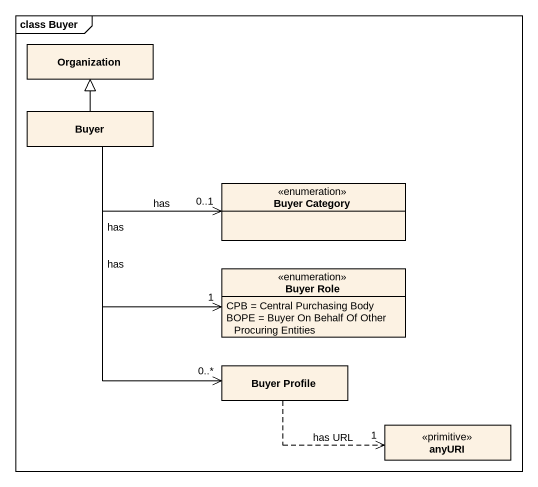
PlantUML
@startuml
mainframe class Buyer
hide circle
hide empty members
class Organization
class Buyer
enum "Buyer Category" as Buyer_Category
enum "Buyer Role" as Buyer_Role {
  CPB = Central Purchasing Body
  BOPE = Buyer On Behalf Of Other Procuring Entities
}
class "Buyer Profile" as Buyer_Profile
class anyURI <<primitive>>
Buyer -up-|> Organization
Buyer -right-> "0..1" Buyer_Category : has
Buyer --> "1" Buyer_Role : has
Buyer --> "0..*" Buyer_Profile : has
Buyer_Profile .right.> "1" anyURI : has URL
@enduml
